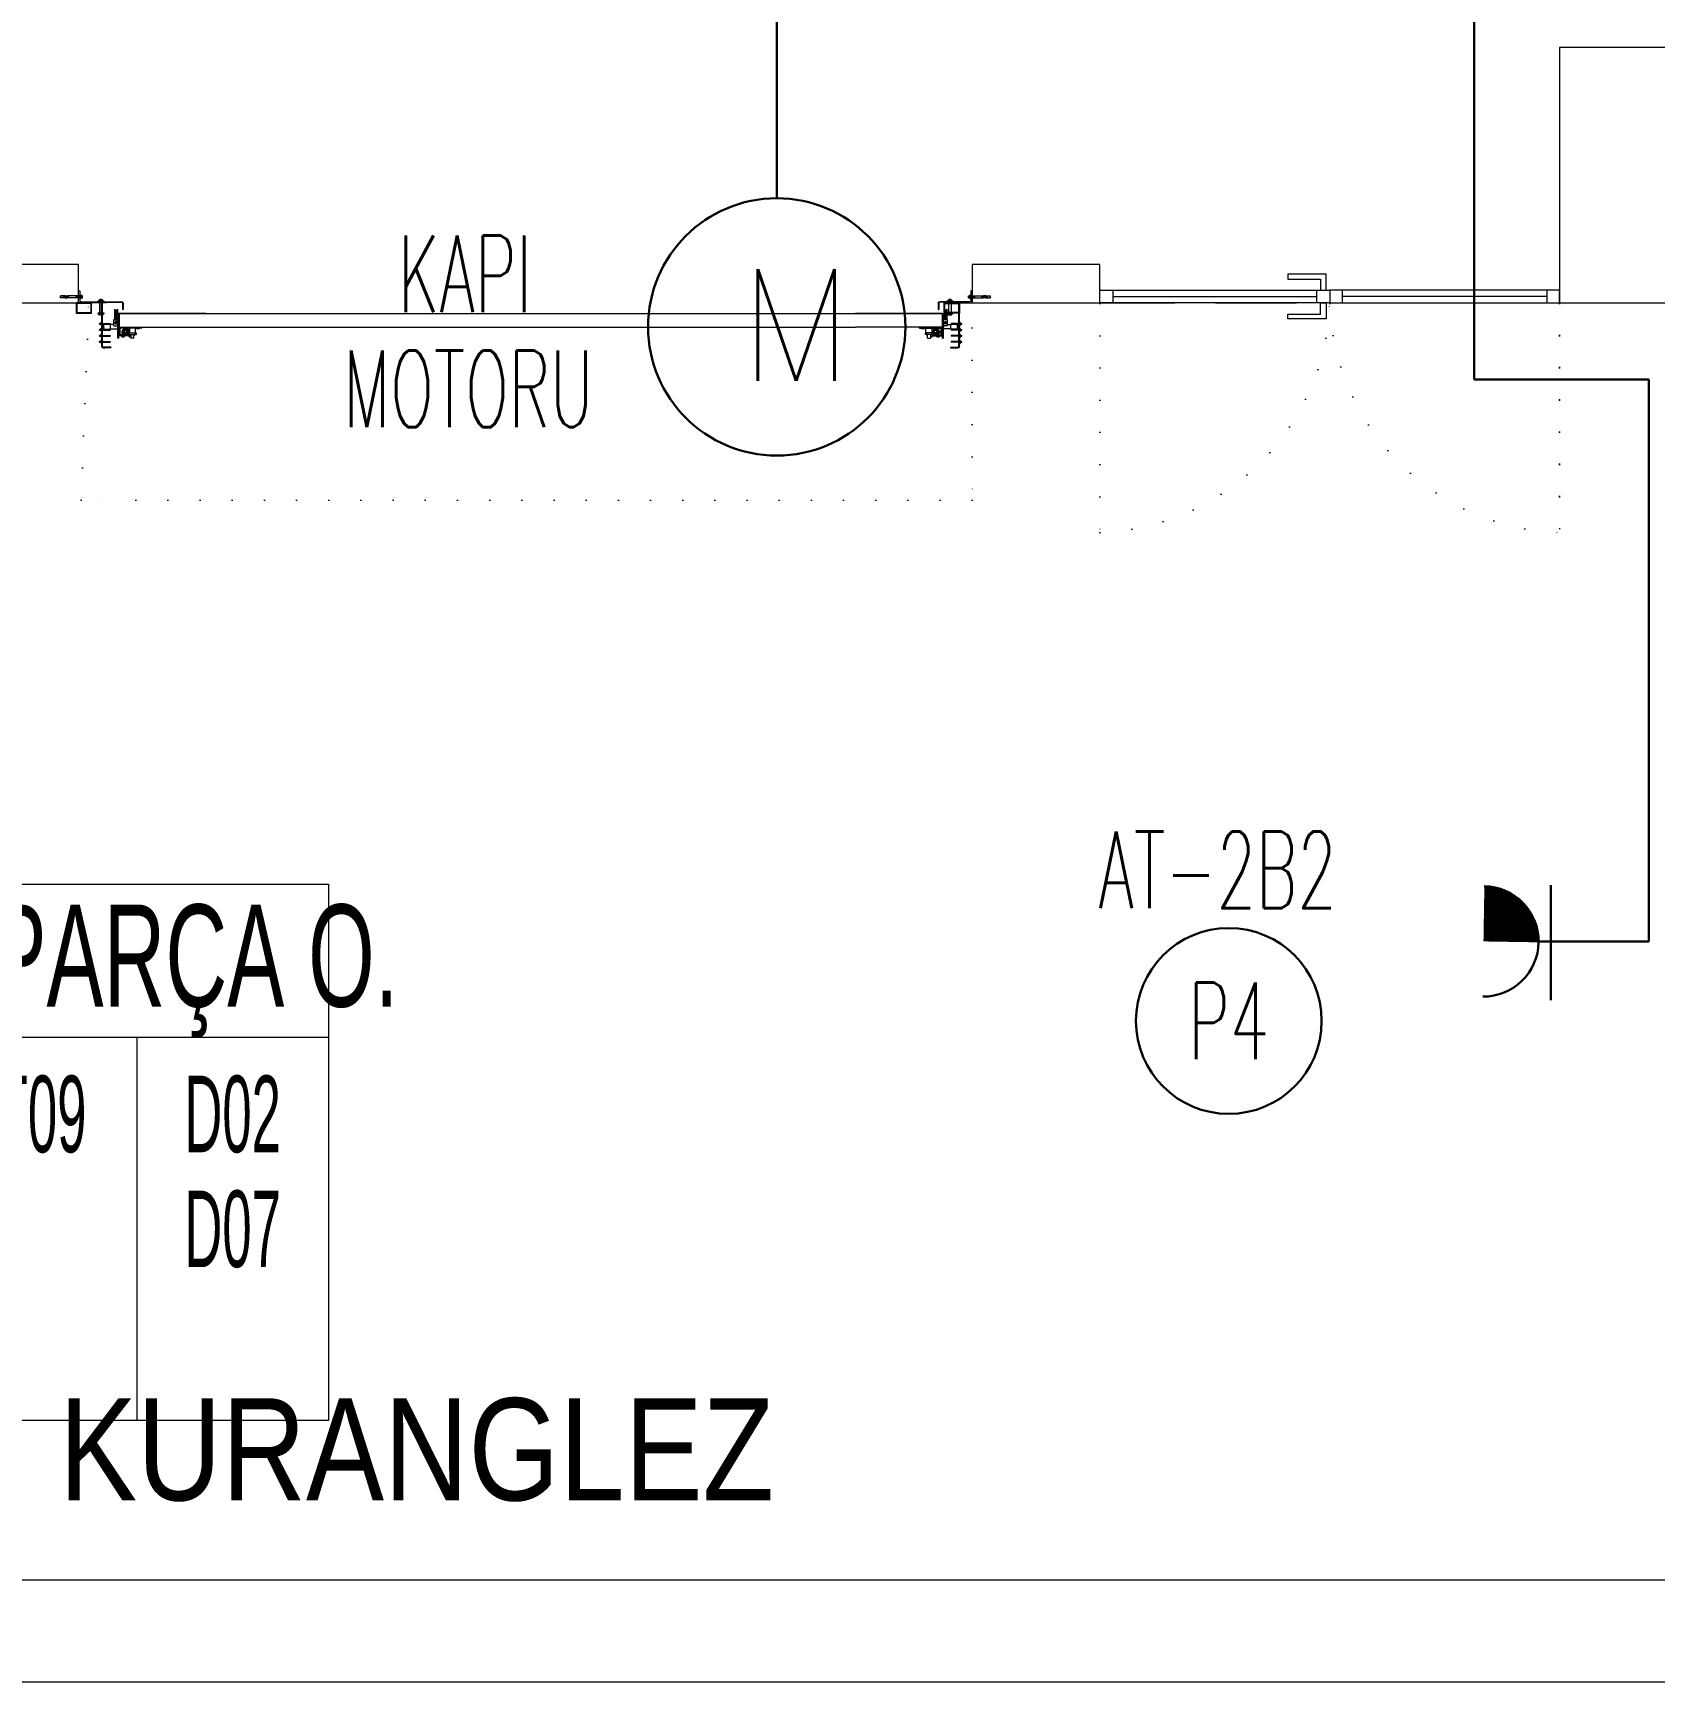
# Model space of a CAD drawing. Header units: metres. Extents: x -13194 to 152406, y -14653 to 29421.
# Drawn here: x 1662 to 2297, y -540 to 106 of the extents above; entities that cross this region are included whole.
import ezdxf
from ezdxf.enums import TextEntityAlignment as Align

# ---------------------------------------------------------------- set-up
doc = ezdxf.new("R2010")
doc.units = ezdxf.units.M
doc.header["$LTSCALE"] = 100
doc.header["$MEASUREMENT"] = 0
for name, pattern in [('DOT2', [0.125, 0, -0.125]), ('HIDDEN', [0.375, 0.25, -0.125]), ('HIDDEN2', [4.7625, 3.175, -1.5875])]:
    doc.linetypes.add(name, pattern=pattern)
doc.layers.get('0').update_dxf_attribs({"color": 9, "lineweight": 9})
for name, color, linetype, lineweight in [('00', 9, 'Continuous', 9), ('01', 9, 'Continuous', 9), ('06B', 9, 'Continuous', 9), ('06D', 9, 'Continuous', 9), ('10', 9, 'Continuous', 9), ('15', 9, 'Continuous', 9), ('20', 9, 'DOT2', 9), ('21', 9, 'Continuous', 9), ('21_mahal200', 9, 'Continuous', 9), ('E-ETANŞ PRİZ', 7, 'Continuous', 30), ('E-KABLO', 7, 'Continuous', 30), ('E-LINYE', 7, 'Continuous', 30), ('E-MOTOR', 7, 'Continuous', 30), ('E-YAZI', 7, 'Continuous', 30)]:
    doc.layers.add(name, color=color, linetype=linetype, lineweight=lineweight)
doc.styles.add('Arial', font='arial.ttf', dxfattribs={"height": 2.5})
doc.styles.add('E-YAZI', font='txttw.shx')
doc.styles.add('ILGAZ', font='txttw.shx')
doc.styles.add('MuuM_TEXT-STANDART', font='ARIALN.TTF')

# ---------------------------------------------------------------- blocks, each defined once
blk = doc.blocks.new('100_ETANŞ PRİZ')
at = {"layer": 'E-ETANŞ PRİZ', "color": 4}
for p, q in [((0, 2.4), (0, 0)), ((-1.223, 2.136), (1.279, 2.136))]:
    blk.add_line(p, q, dxfattribs=at)
at = {"layer": 'E-ETANŞ PRİZ', "color": 4, "const_width": 1.2}
blk.add_lwpolyline([(0.01, 3, -0.414214), (-0.6, 3.59)], format="xyb", dxfattribs=at)
at = {"layer": 'E-ETANŞ PRİZ', "color": 4}
blk.add_arc((0, 3.6), 1.2, 180.7551, 0.7551, dxfattribs=at)
blk = doc.blocks.new('100_MOTOR')
at = {"layer": 'E-MOTOR', "color": 4}
blk.add_circle((0, 0), 1.866, dxfattribs=at)
at = {"layer": 'E-MOTOR', "color": 3, "linetype": 'Continuous', "style": 'ILGAZ'}
blk.add_text('M', height=1.62, dxfattribs=at).set_placement((-0.552, -0.782))
blk = doc.blocks.new('2.bod.sitatik')
at = {"layer": '01'}
blk.add_lwpolyline([(2260, -8630), (2340, -8630), (2340, -8530), (2260, -8530)], close=True, dxfattribs=at)
blk = doc.blocks.new('P-KURANGLEZ')
at = {"layer": '01'}
blk.add_lwpolyline([(5355, -500), (5355, -540), (1600, -540), (1600, 0), (1640, 0), (1640, -500)], close=True, dxfattribs=at)
at = {"layer": '21', "style": 'MuuM_TEXT-STANDART'}
blk.add_text('KURANGLEZ', height=40, dxfattribs=at).set_placement((1672.39, -468.88))
blk = doc.blocks.new('p-seksiyoonel kapı profil')
for p, q in [((-6.58, 4.13), (-6.82, 4.13)), ((-6.82, -13.02), (-6.82, 4.13)), ((-6.58, -13.02), (-6.58, 4.13)), ((-6.34, 4.37), (-6.34, 4.6)), ((-6.34, 4.6), (1.04, 4.6)), ((-6.34, 4.37), (1.04, 4.37)), ((-1.83, 1.61), (-1.83, -2.44)), ((-1.44, 1.27), (-1.8, 1.62)), ((-1.8, 1.62), (-1.8, -2.44)), ((-1.44, 1.27), (-1.44, -2.44)), ((-1.24, 1.18), (-1.24, -2.44)), ((-0.68, 1.62), (-1.04, 1.26)), ((-1.04, 1.26), (-1.04, -2.44)), ((-0.68, 1.62), (-0.68, -2.44)), ((-0.65, 1.61), (-0.65, -2.44)), ((0, 0), (33.85, 0)), ((0, 0), (0, 0)), ((1.04, 4.37), (1.04, 4.6)), ((1.27, 4.13), (1.51, 4.13)), ((1.27, 4.13), (1.27, 1.59)), ((1.51, 1.59), (1.27, 1.59)), ((1.51, 4.13), (1.51, 1.59)), ((-7.76, -4.16), (-7.76, -3.9)), ((-7.53, -3.9), (-7.76, -3.9)), ((-7.53, -4.16), (-7.76, -4.16)), ((-7.76, -4.19), (-7.76, -4.16)), ((-7.76, -4.19), (-7.08, -4.19)), ((-7.76, -6.53), (-7.76, -6.26)), ((-7.53, -6.26), (-7.76, -6.26)), ((-7.53, -3.9), (-6.84, -3.9)), ((-7.53, -4.16), (-7.53, -3.9)), ((-6.82, -4.16), (-7.53, -4.16)), ((-7.53, -6.26), (-6.84, -6.26)), ((-7.53, -6.53), (-7.53, -6.26)), ((-7.08, -3.39), (-6.84, -3.39)), ((-7.08, -3.63), (-7.08, -3.39)), ((-7.08, -3.63), (-7.08, -3.9)), ((-6.84, -3.63), (-7.08, -3.63)), ((-7.08, -4.16), (-7.08, -4.7)), ((-6.84, -4.7), (-7.08, -4.7)), ((-7.08, -5.76), (-6.84, -5.76)), ((-7.08, -5.99), (-7.08, -5.76)), ((-7.08, -5.99), (-7.08, -6.26)), ((-6.84, -5.99), (-7.08, -5.99)), ((-6.84, -3.63), (-6.84, -3.39)), ((-6.84, -3.63), (-6.84, -3.9)), ((-6.84, -4.7), (-6.84, -4.19)), ((-6.84, -5.99), (-6.84, -5.76)), ((-6.84, -5.99), (-6.84, -6.26)), ((-6.58, -3.93), (-3.51, -3.93)), ((-6.58, -4.16), (-3.51, -4.16)), ((-6.58, -6.29), (-3.51, -6.29)), ((-5.99, -4.68), (-6.04, -4.73)), ((-6.04, -5.53), (-6.04, -4.73)), ((-6.04, -5.67), (-6.04, -5.53)), ((-6.04, -5.67), (-5.99, -5.72)), ((-3.39, -4.25), (-5.99, -4.25)), ((-5.99, -6.14), (-5.99, -4.25)), ((-5.99, -6.14), (-3.39, -6.14)), ((-3.51, -3.93), (-3.51, -4.16)), ((-3.51, -6.29), (-3.51, -6.53)), ((-3.39, -6.14), (-3.39, -4.25)), ((-2.07, -4.37), (-3.39, -4.37)), ((-3.39, -6.03), (-0.6, -6.03)), ((-2.07, -2.52), (-2.07, -2.44)), ((-2.07, -2.44), (-0.59, -2.44)), ((-2.07, -2.52), (-0.59, -2.52)), ((-2.07, -4.85), (-2.07, -2.52)), ((-2.07, -4.85), (-0.59, -4.85)), ((-1.7, -3.58), (-1.71, -3.72)), ((-1.71, -3.64), (-1.68, -3.77)), ((-1.71, -3.72), (-1.68, -3.85)), ((-1.65, -3.45), (-1.7, -3.58)), ((-1.68, -3.77), (-1.61, -3.89)), ((-1.68, -3.85), (-1.61, -3.97)), ((-1.56, -3.34), (-1.65, -3.45)), ((-1.65, -3.84), (-1.44, -3.63)), ((-1.61, -3.89), (-1.51, -3.98)), ((-1.61, -3.97), (-1.51, -4.07)), ((-1.45, -3.26), (-1.56, -3.34)), ((-1.51, -3.98), (-1.38, -4.04)), ((-1.51, -4.07), (-1.38, -4.13)), ((-1.31, -3.22), (-1.45, -3.26)), ((-1.44, -3.26), (-1.44, -3.63)), ((-1.38, -4.04), (-1.24, -4.07)), ((-1.38, -4.13), (-1.24, -4.15)), ((-1.17, -3.22), (-1.31, -3.22)), ((-1.24, -3.22), (-1.24, -3.55)), ((-1.24, -4.07), (-1.1, -4.04)), ((-1.24, -4.15), (-1.1, -4.13)), ((-1.04, -3.26), (-1.17, -3.22)), ((-1.1, -4.04), (-0.97, -3.98)), ((-1.1, -4.13), (-0.97, -4.07)), ((-1.04, -3.26), (-1.04, -3.63)), ((-0.92, -3.34), (-1.04, -3.26)), ((-1.04, -3.63), (-0.83, -3.83)), ((-0.97, -3.98), (-0.87, -3.89)), ((-0.97, -4.07), (-0.87, -3.97)), ((-0.83, -3.45), (-0.92, -3.34)), ((-0.87, -3.89), (-0.8, -3.77)), ((-0.87, -3.97), (-0.8, -3.85)), ((-0.78, -3.58), (-0.83, -3.45)), ((-0.8, -3.77), (-0.77, -3.64)), ((-0.8, -3.85), (-0.77, -3.72)), ((-0.77, -3.72), (-0.78, -3.58)), ((-0.59, -0.62), (-0.65, -0.68)), ((-0.65, -1.69), (-0.59, -1.74)), ((-0.6, -5.77), (-0.6, -4.85)), ((-0.6, -6.03), (-0.6, -5.77)), ((-0.6, -5.79), (-0.59, -5.79)), ((-0.12, 0), (-0.59, 0)), ((-0.59, -2.01), (-0.59, 0)), ((-0.59, -2.01), (-0.12, -2.01)), ((-0.59, -2.01), (-0.59, -2.44)), ((-0.59, -2.44), (-0.59, -2.5)), ((-0.59, -2.44), (-0.12, -2.44)), ((-0.59, -2.52), (-0.59, -2.5)), ((-0.59, -2.5), (-0.21, -2.5)), ((-0.59, -3.19), (-0.59, -2.52)), ((-0.59, -4.85), (-0.59, -3.19)), ((-0.59, -3.19), (-0.47, -3.19)), ((-0.59, -4.85), (-0.47, -4.85)), ((-0.59, -4.85), (-0.59, -5.32)), ((-0.12, -5.32), (-0.59, -5.32)), ((-0.59, -9.63), (-0.59, -5.32)), ((-0.47, -3.19), (-0.41, -3.16)), ((-0.47, -4.85), (-0.47, -3.19)), ((-0.4, -4.84), (-0.47, -4.85)), ((-0.41, -3.16), (-0.35, -3.07)), ((-0.34, -4.84), (-0.4, -4.84)), ((-0.35, -3.07), (-0.3, -2.93)), ((-0.28, -4.83), (-0.34, -4.84)), ((-0.3, -2.93), (-0.25, -2.74)), ((-0.22, -4.83), (-0.28, -4.83)), ((-0.25, -2.74), (-0.21, -2.5)), ((-0.18, -4.82), (-0.22, -4.83)), ((-0.21, -2.5), (-0.17, -2.49)), ((-0.15, -4.81), (-0.18, -4.82)), ((-0.17, -2.49), (-0.14, -2.48)), ((-0.12, -4.8), (-0.15, -4.81)), ((-0.12, -5.79), (-0.15, -5.79)), ((-0.15, -5.82), (0.36, -5.82)), ((-0.14, -2.48), (-0.12, -2.46)), ((-0.12, -0.24), (-0.12, 0)), ((-0.12, -0.24), (0, -0.24)), ((-0.12, -5.32), (-0.12, -0.24)), ((-0.12, -2.46), (-0.12, -2.45)), ((-0.12, -4.78), (-0.12, -4.8)), ((-0.12, -5.32), (0, -5.32)), ((-0.12, -5.79), (-0.12, -5.32)), ((0.13, -5.79), (-0.12, -5.79)), ((0.36, -5.85), (-0.12, -5.85)), ((-0.12, -9.63), (-0.12, -5.85)), ((33.85, 0), (0, 0)), ((0, 0), (0, -0.36)), ((0, -0.36), (0, -0.52)), ((0, -0.52), (0, -0.58)), ((0, -0.58), (0, -0.6)), ((0, -0.6), (0, -0.87)), ((0, -0.87), (0, -0.89)), ((0, -0.89), (0, -0.95)), ((0, -0.95), (0, -1.53)), ((0, -1.53), (0, -1.64)), ((0, -1.64), (0, -2.06)), ((0, -2.06), (0, -2.19)), ((0, -2.19), (0, -2.29)), ((0, -2.29), (0, -2.71)), ((0, -2.71), (0, -3.13)), ((0, -3.13), (0, -3.23)), ((0, -3.23), (0, -3.36)), ((0, -3.36), (0, -4.47)), ((0, -4.47), (0, -4.53)), ((0, -4.53), (0, -4.55)), ((0, -4.55), (0, -4.81)), ((0, -4.81), (0, -4.83)), ((0, -4.83), (0, -4.89)), ((0, -4.89), (0, -5.06)), ((0, -5.06), (0, -5.41)), ((0, -5.41), (33.85, -5.41)), ((0.07, -5.85), (0.07, -5.9)), ((0.07, -5.9), (0.36, -5.9)), ((0.36, -5.92), (0.09, -5.92)), ((0.13, -5.79), (0.13, -5.41)), ((0.29, -5.79), (0.13, -5.79)), ((0.13, -5.79), (0.16, -5.79)), ((0.31, -5.79), (0.31, -5.41)), ((0.32, -5.79), (0.36, -5.79)), ((0.36, -5.79), (0.36, -5.41)), ((0.36, -8.39), (0.36, -5.79)), ((0.36, -5.79), (0.4, -5.79)), ((0.38, -5.41), (0.38, -5.46)), ((0.38, -5.46), (0.39, -5.53)), ((0.39, -5.53), (0.39, -5.61)), ((0.39, -5.61), (0.4, -5.7)), ((0.4, -5.7), (0.4, -5.79)), ((0.4, -8.39), (0.4, -5.79)), ((3.93, -5.79), (0.4, -5.79)), ((1.44, -6.39), (1.33, -6.58)), ((1.57, -6.23), (1.44, -6.39)), ((1.52, -6.47), (1.66, -6.3)), ((1.55, -6.47), (1.69, -6.3)), ((1.9, -6.27), (1.56, -6.52)), ((1.74, -6.09), (1.57, -6.23)), ((1.63, -6.52), (1.99, -6.27)), ((1.66, -6.3), (1.83, -6.16)), ((1.69, -6.3), (1.86, -6.16)), ((1.72, -6.56), (1.8, -6.45)), ((1.92, -5.98), (1.74, -6.09)), ((1.8, -6.45), (1.89, -6.35)), ((1.83, -6.16), (2.02, -6.05)), ((1.86, -6.16), (2.05, -6.05)), ((1.89, -6.35), (1.99, -6.27)), ((2.03, -6.18), (1.9, -6.27)), ((2.12, -5.91), (1.92, -5.98)), ((1.99, -6.27), (2.11, -6.18)), ((1.99, -6.27), (2.1, -6.2)), ((2.02, -6.05), (2.23, -5.99)), ((2.38, -5.94), (2.03, -6.18)), ((2.05, -6.05), (2.26, -5.99)), ((2.1, -6.2), (2.22, -6.15)), ((2.11, -6.18), (2.45, -5.94)), ((2.33, -5.87), (2.12, -5.91)), ((2.22, -6.15), (2.34, -6.11)), ((2.23, -5.99), (2.29, -5.98)), ((2.26, -5.99), (2.29, -5.98)), ((2.44, -5.86), (2.33, -5.87)), ((2.34, -6.11), (2.47, -6.09)), ((2.45, -5.94), (2.38, -5.94)), ((2.53, -5.87), (2.44, -5.86)), ((2.45, -5.94), (2.71, -6.05)), ((2.47, -6.09), (2.6, -6.09)), ((2.74, -5.9), (2.53, -5.87)), ((2.55, -5.97), (2.7, -5.99)), ((2.6, -6.09), (2.73, -6.1)), ((2.7, -5.99), (2.91, -6.05)), ((2.71, -6.05), (2.98, -6.18)), ((2.73, -6.1), (2.86, -6.13)), ((2.95, -5.97), (2.74, -5.9)), ((2.86, -6.13), (2.98, -6.18)), ((2.91, -6.05), (3.1, -6.16)), ((3.13, -6.08), (2.95, -5.97)), ((2.98, -6.18), (3.1, -6.24)), ((2.98, -6.18), (3.02, -6.19)), ((3.02, -6.19), (3.26, -6.31)), ((3.1, -6.16), (3.27, -6.29)), ((3.1, -6.24), (3.2, -6.32)), ((3.24, -6.17), (3.13, -6.08)), ((3.2, -6.32), (3.3, -6.41)), ((3.25, -6.18), (3.41, -6.37)), ((3.26, -6.31), (3.5, -6.42)), ((3.3, -6.41), (3.38, -6.51)), ((3.5, -6.42), (3.53, -6.7)), ((3.91, -5.46), (3.91, -5.41)), ((3.92, -5.53), (3.91, -5.46)), ((3.92, -5.61), (3.92, -5.53)), ((3.93, -5.7), (3.92, -5.61)), ((3.93, -5.79), (3.93, -5.7)), ((3.93, -8.39), (3.93, -5.79)), ((3.93, -5.79), (4.01, -5.79)), ((3.97, -5.79), (3.97, -7.56)), ((4.01, -5.79), (4.01, -5.41)), ((8.86, -5.79), (4.01, -5.79)), ((6.33, -7.56), (6.33, -5.79)), ((6.58, -5.82), (8.07, -5.82)), ((8.04, -5.85), (6.61, -5.85)), ((6.81, -5.85), (6.81, -5.9)), ((6.81, -5.9), (7.84, -5.9)), ((7.82, -5.92), (6.82, -5.92)), ((7.84, -5.9), (7.84, -5.85)), ((8.86, -5.79), (8.86, -5.41)), ((-7.53, -6.53), (-7.76, -6.53)), ((-7.76, -6.56), (-7.76, -6.53)), ((-7.76, -6.56), (-7.08, -6.56)), ((-7.76, -8.89), (-7.76, -8.62)), ((-7.53, -8.62), (-7.76, -8.62)), ((-7.53, -8.89), (-7.76, -8.89)), ((-7.76, -8.92), (-7.76, -8.89)), ((-7.76, -8.92), (-7.08, -8.92)), ((-7.76, -11.25), (-7.76, -10.99)), ((-7.53, -10.99), (-7.76, -10.99)), ((-7.53, -11.25), (-7.76, -11.25)), ((-7.76, -11.28), (-7.76, -11.25)), ((-7.76, -11.28), (-7.08, -11.28)), ((-6.82, -6.53), (-7.53, -6.53)), ((-7.53, -8.62), (-6.84, -8.62)), ((-7.53, -8.89), (-7.53, -8.62)), ((-6.82, -8.89), (-7.53, -8.89)), ((-7.53, -10.99), (-6.84, -10.99)), ((-7.53, -11.25), (-7.53, -10.99)), ((-6.82, -11.25), (-7.53, -11.25)), ((-7.08, -6.53), (-7.08, -7.06)), ((-6.84, -7.06), (-7.08, -7.06)), ((-7.08, -8.12), (-6.84, -8.12)), ((-7.08, -8.35), (-7.08, -8.12)), ((-7.08, -8.35), (-7.08, -8.62)), ((-6.84, -8.35), (-7.08, -8.35)), ((-7.08, -8.89), (-7.08, -9.42)), ((-6.84, -9.42), (-7.08, -9.42)), ((-7.08, -10.48), (-6.84, -10.48)), ((-7.08, -10.71), (-7.08, -10.48)), ((-7.08, -10.71), (-7.08, -10.99)), ((-6.84, -10.71), (-7.08, -10.71)), ((-7.08, -11.25), (-7.08, -11.79)), ((-6.84, -11.79), (-7.08, -11.79)), ((-6.84, -7.06), (-6.84, -6.56)), ((-6.84, -8.35), (-6.84, -8.12)), ((-6.84, -8.35), (-6.84, -8.62)), ((-6.84, -9.42), (-6.84, -8.92)), ((-6.84, -10.71), (-6.84, -10.48)), ((-6.84, -10.71), (-6.84, -10.99)), ((-6.84, -11.79), (-6.84, -11.28)), ((-6.58, -6.53), (-3.51, -6.53)), ((-6.58, -8.65), (-3.51, -8.65)), ((-6.58, -8.89), (-3.51, -8.89)), ((-6.58, -11.01), (-3.51, -11.01)), ((-6.58, -11.25), (-3.51, -11.25)), ((-3.51, -8.65), (-3.51, -8.89)), ((-3.51, -11.01), (-3.51, -11.25)), ((-0.12, -9.63), (-0.59, -9.63)), ((0.36, -6.59), (0.1, -6.59)), ((0.1, -7.59), (0.36, -7.59)), ((0.14, -8.74), (0.14, -8.27)), ((0.36, -8.27), (0.14, -8.27)), ((2.18, -8.74), (0.14, -8.74)), ((0.36, -8.39), (0.4, -8.39)), ((3.93, -8.39), (0.4, -8.39)), ((0.96, -7.09), (0.94, -7.09)), ((0.95, -7.13), (0.95, -7.21)), ((0.95, -7.21), (0.99, -7.42)), ((0.99, -7.42), (1.06, -7.62)), ((1.06, -7.62), (1.17, -7.8)), ((1.07, -9.19), (1.07, -8.74)), ((1.07, -9.19), (1.12, -9.19)), ((1.12, -9.19), (1.11, -9.19)), ((1.11, -9.19), (1.11, -9.22)), ((1.18, -9.22), (1.11, -9.22)), ((1.18, -9.22), (1.12, -9.19)), ((1.12, -9.19), (1.16, -9.19)), ((1.16, -9.19), (1.16, -8.74)), ((1.16, -9.19), (1.42, -9.19)), ((1.17, -7.8), (1.31, -7.96)), ((1.2, -9.22), (1.18, -9.22)), ((1.41, -9.19), (1.2, -9.22)), ((1.65, -9.22), (1.2, -9.22)), ((1.26, -6.78), (1.23, -6.99)), ((1.23, -6.99), (1.23, -7.21)), ((1.23, -7.21), (1.27, -7.42)), ((1.33, -6.58), (1.26, -6.78)), ((1.27, -7.42), (1.34, -7.62)), ((1.31, -7.96), (1.47, -8.1)), ((1.33, -7.09), (1.36, -6.87)), ((1.36, -7.31), (1.33, -7.09)), ((1.34, -7.62), (1.45, -7.8)), ((1.36, -6.87), (1.42, -6.66)), ((1.42, -7.52), (1.36, -7.31)), ((1.37, -7.09), (1.39, -6.87)), ((1.39, -7.31), (1.37, -7.09)), ((1.39, -6.87), (1.43, -6.71)), ((1.45, -7.52), (1.39, -7.31)), ((1.42, -9.19), (1.41, -9.19)), ((1.42, -6.66), (1.43, -6.64)), ((1.52, -7.71), (1.42, -7.52)), ((1.42, -9.19), (1.67, -9.19)), ((1.65, -9.22), (1.42, -9.19)), ((1.56, -6.52), (1.44, -6.61)), ((1.44, -6.61), (1.46, -6.89)), ((1.51, -6.61), (1.44, -6.61)), ((1.45, -6.58), (1.52, -6.47)), ((1.53, -7.67), (1.45, -7.52)), ((1.45, -7.8), (1.59, -7.96)), ((1.46, -6.89), (1.49, -7.18)), ((1.47, -8.1), (1.66, -8.21)), ((1.49, -7.18), (1.49, -7.22)), ((1.49, -7.22), (1.52, -7.49)), ((1.5, -6.55), (1.55, -6.47)), ((1.51, -6.61), (1.63, -6.52)), ((1.54, -6.87), (1.51, -6.61)), ((1.52, -7.49), (1.55, -7.76)), ((1.54, -7.74), (1.52, -7.71)), ((1.57, -7.14), (1.54, -6.87)), ((1.62, -7.76), (1.55, -7.76)), ((1.55, -7.76), (1.8, -7.88)), ((1.57, -7.05), (1.58, -6.92)), ((1.57, -7.18), (1.57, -7.05)), ((1.57, -7.18), (1.57, -7.14)), ((1.6, -7.48), (1.57, -7.18)), ((1.59, -7.31), (1.57, -7.18)), ((1.66, -7.88), (1.57, -7.78)), ((1.58, -6.92), (1.61, -6.79)), ((1.63, -7.44), (1.59, -7.31)), ((1.59, -7.96), (1.75, -8.1)), ((1.62, -7.76), (1.6, -7.48)), ((1.61, -6.79), (1.66, -6.67)), ((1.87, -7.87), (1.62, -7.76)), ((1.68, -7.56), (1.63, -7.44)), ((1.69, -7.88), (1.63, -7.81)), ((1.68, -9.22), (1.65, -9.22)), ((1.66, -6.67), (1.72, -6.56)), ((1.83, -8.02), (1.66, -7.88)), ((1.66, -8.21), (1.86, -8.28)), ((1.67, -9.19), (1.67, -8.74)), ((1.67, -9.19), (1.88, -9.19)), ((1.75, -7.67), (1.68, -7.56)), ((1.88, -9.19), (1.68, -9.22)), ((2.05, -9.22), (1.68, -9.22)), ((1.86, -8.02), (1.69, -7.88)), ((1.83, -7.77), (1.75, -7.67)), ((1.75, -8.1), (1.94, -8.21)), ((1.8, -7.88), (2.07, -8)), ((1.93, -7.86), (1.83, -7.77)), ((2.03, -8.13), (1.83, -8.02)), ((2.06, -8.13), (1.86, -8.02)), ((1.86, -8.28), (2.07, -8.31)), ((2.11, -7.99), (1.87, -7.87)), ((2.09, -9.19), (1.88, -9.19)), ((1.88, -9.19), (1.88, -9.19)), ((2.05, -9.22), (1.88, -9.19)), ((2.03, -7.94), (1.93, -7.86)), ((1.94, -8.21), (2.14, -8.28)), ((1.98, -7.05), (2.01, -6.89)), ((1.99, -7.21), (1.98, -7.05)), ((2.04, -7.36), (1.99, -7.21)), ((2.01, -6.89), (2.08, -6.75)), ((2.07, -6.91), (2.03, -7.05)), ((2.03, -7.05), (2.05, -7.2)), ((2.15, -8), (2.03, -7.94)), ((2.24, -8.19), (2.03, -8.13)), ((2.14, -7.49), (2.04, -7.36)), ((2.05, -7.2), (2.1, -7.34)), ((2.05, -9.2), (2.06, -9.22)), ((2.06, -9.22), (2.05, -9.22)), ((2.27, -8.19), (2.06, -8.13)), ((2.14, -6.78), (2.07, -6.91)), ((2.07, -8), (2.1, -8.02)), ((2.07, -8.31), (2.16, -8.31)), ((2.08, -6.75), (2.19, -6.63)), ((2.09, -9.19), (2.09, -8.74)), ((2.1, -7.34), (2.19, -7.46)), ((2.1, -8.02), (2.35, -8.13)), ((2.15, -8), (2.11, -7.99)), ((2.25, -6.67), (2.14, -6.78)), ((2.26, -7.6), (2.14, -7.49)), ((2.14, -8.28), (2.35, -8.31)), ((2.41, -8.13), (2.15, -8)), ((2.27, -8.05), (2.15, -8)), ((2.18, -8.74), (2.18, -8.39)), ((4.56, -8.74), (2.18, -8.74)), ((2.19, -6.63), (2.33, -6.55)), ((2.19, -7.46), (2.32, -7.54)), ((2.45, -8.21), (2.24, -8.19)), ((2.39, -6.61), (2.25, -6.67)), ((2.53, -6.59), (2.26, -6.59)), ((2.26, -7.59), (2.53, -7.59)), ((2.41, -7.66), (2.26, -7.6)), ((2.4, -8.08), (2.27, -8.05)), ((2.48, -8.21), (2.27, -8.19)), ((2.32, -7.54), (2.46, -7.59)), ((2.33, -6.55), (2.48, -6.5)), ((2.35, -8.13), (2.6, -8.24)), ((2.35, -8.31), (2.56, -8.31)), ((2.53, -6.59), (2.39, -6.61)), ((2.53, -8.09), (2.4, -8.08)), ((2.57, -7.68), (2.41, -7.66)), ((2.67, -8.24), (2.41, -8.13)), ((2.45, -8.21), (2.48, -8.21)), ((2.46, -7.59), (2.61, -7.59)), ((2.48, -6.5), (2.64, -6.5)), ((2.49, -6.5), (2.54, -6.51)), ((2.53, -7.67), (2.49, -7.68)), ((2.52, -6.5), (2.61, -6.51)), ((2.52, -6.5), (2.56, -6.5)), ((2.64, -7.66), (2.52, -7.68)), ((2.6, -7.67), (2.52, -7.68)), ((2.7, -6.59), (2.53, -6.59)), ((2.68, -6.61), (2.53, -6.59)), ((2.53, -7.59), (2.7, -7.59)), ((2.68, -7.62), (2.53, -7.67)), ((2.66, -8.09), (2.53, -8.09)), ((2.54, -6.51), (2.69, -6.57)), ((2.56, -6.5), (2.72, -6.55)), ((2.56, -8.31), (2.67, -8.29)), ((2.73, -7.66), (2.57, -7.68)), ((2.75, -7.62), (2.6, -7.67)), ((2.67, -8.24), (2.6, -8.24)), ((2.61, -6.51), (2.76, -6.57)), ((2.61, -7.59), (2.75, -7.54)), ((2.64, -6.5), (2.8, -6.55)), ((2.79, -7.59), (2.64, -7.66)), ((2.79, -8.07), (2.66, -8.09)), ((2.73, -6.63), (2.67, -6.56)), ((2.67, -7.62), (2.73, -7.55)), ((2.79, -8.16), (2.67, -8.24)), ((2.82, -6.67), (2.68, -6.61)), ((2.82, -7.52), (2.68, -7.62)), ((2.69, -6.57), (2.82, -6.66)), ((2.72, -8.28), (2.71, -8.28)), ((2.72, -6.55), (2.85, -6.63)), ((2.92, -8.22), (2.72, -8.28)), ((2.87, -7.59), (2.73, -7.66)), ((2.75, -7.54), (2.87, -7.46)), ((2.88, -7.52), (2.75, -7.62)), ((2.76, -6.57), (2.89, -6.66)), ((2.8, -6.66), (2.76, -6.61)), ((2.76, -7.57), (2.79, -7.53)), ((2.91, -8.13), (2.77, -8.17)), ((2.91, -7.49), (2.79, -7.59)), ((2.79, -7.53), (2.8, -7.52)), ((3.15, -7.91), (2.79, -8.16)), ((2.91, -8.03), (2.79, -8.07)), ((2.8, -6.55), (2.94, -6.63)), ((2.82, -6.66), (2.89, -6.73)), ((2.92, -6.78), (2.82, -6.67)), ((2.89, -7.45), (2.82, -7.52)), ((2.85, -6.63), (2.96, -6.75)), ((2.87, -7.46), (2.97, -7.34)), ((3, -7.49), (2.87, -7.59)), ((2.98, -7.4), (2.88, -7.52)), ((2.89, -6.66), (2.99, -6.79)), ((3.01, -7.36), (2.91, -7.49)), ((3.03, -7.98), (2.91, -8.03)), ((3.11, -8.02), (2.91, -8.13)), ((3, -6.91), (2.92, -6.78)), ((3.26, -8), (2.92, -8.22)), ((2.94, -6.63), (3.05, -6.75)), ((2.96, -6.75), (3.04, -6.89)), ((2.97, -7.34), (3.02, -7.2)), ((3.05, -7.25), (2.98, -7.4)), ((2.99, -6.79), (3.05, -6.93)), ((3.03, -7.05), (3, -6.91)), ((3.09, -7.36), (3, -7.49)), ((3.06, -7.21), (3.01, -7.36)), ((3.02, -7.2), (3.03, -7.05)), ((3.15, -7.91), (3.03, -7.98)), ((3.04, -6.89), (3.07, -7.05)), ((3.05, -6.75), (3.12, -6.89)), ((3.05, -6.93), (3.07, -7.09)), ((3.07, -7.09), (3.05, -7.25)), ((3.07, -7.05), (3.06, -7.21)), ((3.14, -7.21), (3.09, -7.36)), ((3.27, -7.88), (3.11, -8.02)), ((3.12, -6.89), (3.15, -7.05)), ((3.15, -7.05), (3.14, -7.21)), ((3.27, -7.82), (3.15, -7.91)), ((3.25, -7.83), (3.15, -7.91)), ((3.34, -7.73), (3.25, -7.83)), ((3.51, -7.68), (3.26, -8)), ((3.61, -7.57), (3.27, -7.82)), ((3.38, -7.77), (3.27, -7.88)), ((3.41, -7.62), (3.34, -7.73)), ((3.38, -6.51), (3.45, -6.62)), ((3.48, -7.51), (3.41, -7.62)), ((3.45, -6.62), (3.5, -6.74)), ((3.52, -7.38), (3.48, -7.51)), ((3.5, -6.74), (3.54, -6.87)), ((3.51, -6.51), (3.64, -6.88)), ((3.53, -7.63), (3.51, -7.68)), ((3.55, -7.26), (3.52, -7.38)), ((3.53, -6.7), (3.56, -7)), ((3.54, -6.72), (3.58, -6.87)), ((3.54, -6.87), (3.56, -7)), ((3.57, -7.13), (3.55, -7.26)), ((3.56, -7), (3.57, -7.13)), ((3.56, -7), (3.57, -7.04)), ((3.57, -7.04), (3.59, -7.3)), ((3.58, -6.87), (3.6, -7.09)), ((3.6, -7.09), (3.59, -7.24)), ((3.59, -7.3), (3.61, -7.57)), ((3.65, -7.29), (3.6, -7.43)), ((3.64, -6.88), (3.65, -7.29)), ((3.9, -9.19), (3.9, -8.74)), ((3.9, -9.19), (4, -9.19)), ((3.93, -7.56), (6.14, -7.56)), ((3.93, -8.27), (6.14, -8.27)), ((4, -9.19), (3.94, -9.22)), ((4.12, -9.22), (3.94, -9.22)), ((4.12, -9.22), (4, -9.19)), ((4, -9.19), (4.1, -9.19)), ((4, -9.19), (4, -9.19)), ((4.1, -9.19), (4.1, -8.74)), ((4.1, -9.19), (4.37, -9.19)), ((4.14, -9.22), (4.12, -9.22)), ((4.37, -9.19), (4.14, -9.22)), ((4.56, -9.22), (4.14, -9.22)), ((4.37, -9.19), (4.56, -9.19)), ((4.37, -9.19), (4.37, -9.19)), ((4.56, -9.21), (4.37, -9.19)), ((4.56, -8.27), (4.56, -9.69)), ((5.74, -9.69), (4.56, -9.69)), ((5.74, -9.69), (5.74, -8.27)), ((5.88, -8.74), (5.74, -8.74)), ((5.88, -8.74), (5.88, -8.27)), ((6.14, -7.56), (6.14, -8.27)), ((6.14, -7.56), (6.63, -7.56)), ((6.14, -8.27), (6.63, -8.27)), ((6.63, -7.56), (6.63, -8.27)), ((-6.58, -13.02), (-6.82, -13.02)), ((-6.82, -13.02), (-6.82, -13.03)), ((-6.34, -13.26), (-6.34, -13.5)), ((-3.27, -13.26), (-6.34, -13.26)), ((-3.27, -13.5), (-6.34, -13.5)), ((-6.34, -13.5), (-5.67, -13.5)), ((-6.34, -13.5), (-6.34, -13.5)), ((-5.67, -13.5), (-5.49, -13.5)), ((-5.67, -13.5), (-5.67, -13.5)), ((-5.49, -13.5), (-5.49, -13.5)), ((-3.27, -13.26), (-3.27, -13.5))]:
    blk.add_line(p, q)
for centre, radius, start, end in [((-6.34, 4.13), 0.473, 90, 180), ((-6.34, 4.13), 0.236, 90, 180), ((-1.24, 1.47), 0.295, 225, 269.1856), ((-1.24, 1.47), 0.295, 270.37106, 314.37643), ((1.04, 4.13), 0.473, 0, 90), ((1.04, 4.13), 0.236, 0, 90), ((-6.81, -3.9), 0.0295, 180, 258.46304), ((-6.81, -4.19), 0.0295, 101.53696, 180), ((-6.81, -6.26), 0.0295, 180, 258.46304), ((-1.24, -3.84), 0.295, 90.8144, 135), ((-1.24, -3.84), 0.295, 45.62357, 89.62894), ((-0.12, -5.32), 0.472, 180, 270), ((-0.12, -5.82), 0.0295, 180, 270), ((0.09, -5.9), 0.0177, 180, 270), ((6.61, -5.82), 0.0295, 180, 270), ((6.82, -5.9), 0.0177, 180, 270), ((7.82, -5.9), 0.0177, 270, 0), ((8.04, -5.82), 0.0295, 270, 0), ((-6.81, -6.56), 0.0295, 101.53696, 180), ((-6.81, -8.62), 0.0295, 180, 258.46304), ((-6.81, -8.92), 0.0295, 101.53696, 180), ((-6.81, -10.99), 0.0295, 180, 258.46304), ((-6.81, -11.28), 0.0295, 101.53696, 180), ((0.1, -7.09), 0.502, 90, 116.35109), ((0.1, -7.09), 0.502, 243.64891, 270), ((-6.34, -13.02), 0.473, 180, 270), ((-6.34, -13.03), 0.473, 180, 270), ((-6.34, -13.02), 0.236, 180, 270)]:
    blk.add_arc(centre, radius, start, end)
blk = doc.blocks.new('çelik dübel')
at = {"layer": '10', "linetype": 'HIDDEN', "ltscale": 7}
for p, q in [((-87.2, -2), (-85, 2)), ((-85, -6), (-85, 2)), ((-68, 2), (-85, 2)), ((-75, -6), (-75, 2)), ((-70, -6), (-70, 2)), ((-68, 3), (-58, 2)), ((-68, -7), (-68, 3)), ((-58, -6), (-58, 2)), ((-8.5, 2), (-58, 2)), ((-53, 1.5), (-58, 1.5)), ((-53, -6), (-53, 2)), ((-25, -6), (-25, 2)), ((-25, -6), (-23.9, 2)), ((-23, -6), (-21.9, 2)), ((-21, -6), (-19.9, 2)), ((-19, -6), (-17.9, 2)), ((-17, -6), (-15.9, 2)), ((-85, -6), (-87.2, -2)), ((-68, -6), (-85, -6)), ((-68, -7), (-58, -6)), ((-53, -5.5), (-58, -5.5)), ((-8.5, -6), (-58, -6))]:
    blk.add_line(p, q, dxfattribs=at)
at = {"layer": '10', "linetype": 'Continuous'}
for p, q in [((-15, -6), (-13.9, 2)), ((-13, -6), (-11.9, 2)), ((-11, -6), (-10, 1.1)), ((-10, -9), (-10, 5)), ((-9, 5), (-10, 5)), ((-9, -9), (-9, 5)), ((-8.5, 2), (-8.5, 3)), ((-8.5, -4), (-8.5, 0)), ((-5, 4), (-7.5, 4)), ((-5, 1), (-7.5, 1)), ((-4, 2), (-4, 3)), ((-1, 2), (-4, 2)), ((-4, -4), (-4, 0)), ((-3, -6), (-1.9, 2)), ((-1, -6), (0, 1.1)), ((0, -5), (0, 1)), ((-9, -9), (-10, -9)), ((-8.5, -6), (-8.5, -7)), ((-5, -5), (-7.5, -5)), ((-5, -8), (-7.5, -8)), ((-4, -6), (-4, -7)), ((-1, -6), (-4, -6))]:
    blk.add_line(p, q, dxfattribs=at)
at = {"layer": '10', "color": 4}
for p, q in [((-10, 3), (-10, 5)), ((-10, -7), (-10, -9.1))]:
    blk.add_line(p, q, dxfattribs=at)
at = {"layer": '10', "linetype": 'HIDDEN'}
for points in [[(-68, 0.6), (-67.4, 0.4), (-67, 0.1), (-66.6, -0.3), (-66.2, -0.8), (-65.9, -1.3), (-65.7, -1.9), (-65.4, -2.3), (-65.2, -2.8), (-65, -3.1), (-64.8, -3.3), (-64.6, -3.5), (-64.4, -3.6), (-64.2, -3.5), (-63.9, -3.5), (-63.7, -3.3), (-63.5, -3.1), (-63.2, -2.9), (-62.9, -2.6), (-62.7, -2.3), (-62.4, -2), (-62.1, -1.7), (-61.9, -1.4), (-61.6, -1.1), (-61.4, -0.9), (-61.2, -0.7), (-61, -0.6), (-60.8, -0.5), (-60.6, -0.5), (-60.4, -0.5), (-60.3, -0.7), (-60.1, -0.9), (-59.9, -1.1), (-59.8, -1.5), (-59.6, -1.9), (-59.4, -2.3), (-59.2, -2.7), (-58.9, -3), (-58.7, -3.3), (-58.4, -3.5), (-58, -3.5)], [(-68, -0.5), (-68, -0.5), (-67.9, -0.5), (-67.9, -0.5), (-67.8, -0.5), (-67.8, -0.6), (-67.7, -0.6), (-67.7, -0.6), (-67.6, -0.7), (-67.6, -0.7), (-67.6, -0.8), (-67.5, -0.8), (-67.5, -0.8), (-67.5, -0.9), (-67.4, -0.9), (-67.4, -0.9), (-67.3, -1), (-67.3, -1), (-67.3, -1.1), (-67.2, -1.1), (-67.2, -1.2), (-67.2, -1.2), (-67.1, -1.3), (-67.1, -1.3), (-67.1, -1.4), (-67, -1.4), (-67, -1.5), (-67, -1.5), (-66.9, -1.6), (-66.9, -1.6), (-66.9, -1.7), (-66.9, -1.7), (-66.8, -1.8), (-66.8, -1.9), (-66.8, -1.9), (-66.7, -2), (-66.7, -2), (-66.7, -2.1), (-66.6, -2.2), (-66.6, -2.2), (-66.6, -2.3), (-66.6, -2.3), (-66.5, -2.4), (-66.5, -2.5), (-66.5, -2.5), (-66.4, -2.6), (-66.4, -2.7), (-66.4, -2.7), (-66.3, -2.8), (-66.3, -2.8), (-66.3, -2.9), (-66.3, -3), (-66.2, -3), (-66.2, -3.1), (-66.2, -3.1), (-66.1, -3.2), (-66.1, -3.2), (-66.1, -3.3), (-66, -3.4), (-66, -3.4), (-66, -3.5), (-65.9, -3.5), (-65.9, -3.6), (-65.9, -3.6), (-65.8, -3.7), (-65.8, -3.7), (-65.7, -3.8), (-65.7, -3.8), (-65.7, -3.9), (-65.6, -3.9), (-65.6, -4), (-65.5, -4), (-65.5, -4.1), (-65.4, -4.1), (-65.4, -4.1), (-65.3, -4.2), (-65.3, -4.2), (-65.2, -4.3), (-65.2, -4.3), (-65.1, -4.3), (-65, -4.4), (-65, -4.4), (-64.9, -4.4), (-64.9, -4.4), (-64.8, -4.5), (-64.7, -4.5), (-64.7, -4.5), (-64.6, -4.5), (-64.5, -4.5), (-64.5, -4.5), (-64.4, -4.5), (-64.3, -4.5), (-64.3, -4.5), (-64.2, -4.5), (-64.1, -4.5), (-64.1, -4.5), (-64, -4.5), (-64, -4.5), (-63.9, -4.5), (-63.8, -4.5), (-63.8, -4.5), (-63.7, -4.4), (-63.7, -4.4), (-63.6, -4.4), (-63.6, -4.4), (-63.5, -4.4), (-63.4, -4.3), (-63.4, -4.3), (-63.3, -4.3), (-63.3, -4.3), (-63.3, -4.2), (-63.2, -4.2), (-63.2, -4.2), (-63.1, -4.1), (-63.1, -4.1), (-63, -4.1), (-63, -4), (-62.9, -4), (-62.9, -4), (-62.9, -3.9), (-62.8, -3.9), (-62.8, -3.9), (-62.7, -3.8), (-62.7, -3.8), (-62.7, -3.8), (-62.6, -3.7), (-62.6, -3.7), (-62.5, -3.6), (-62.5, -3.6), (-62.5, -3.6), (-62.4, -3.5), (-62.4, -3.5), (-62.4, -3.5), (-62.3, -3.4), (-62.3, -3.4), (-62.2, -3.3), (-62.2, -3.3), (-62.2, -3.3), (-62.1, -3.2), (-62.1, -3.2), (-62.1, -3.1), (-62, -3.1), (-62, -3.1), (-62, -3), (-61.9, -3), (-61.9, -2.9), (-61.9, -2.9), (-61.8, -2.9), (-61.8, -2.8), (-61.7, -2.8), (-61.7, -2.7), (-61.7, -2.7), (-61.6, -2.6), (-61.6, -2.6), (-61.6, -2.6), (-61.5, -2.5), (-61.5, -2.5), (-61.5, -2.5), (-61.4, -2.4), (-61.4, -2.4), (-61.4, -2.3), (-61.3, -2.3), (-61.3, -2.3), (-61.3, -2.2), (-61.3, -2.2), (-61.2, -2.2), (-61.2, -2.1), (-61.2, -2.1), (-61.1, -2), (-61.1, -2), (-61.1, -2), (-61, -1.9), (-61, -1.9), (-61, -1.9), (-61, -1.9), (-60.9, -1.8), (-60.9, -1.8), (-60.9, -1.8), (-60.9, -1.8), (-60.9, -1.8), (-60.9, -1.7), (-60.8, -1.7), (-60.8, -1.7), (-60.8, -1.7), (-60.8, -1.7), (-60.8, -1.7), (-60.8, -1.8), (-60.7, -1.8), (-60.7, -1.8), (-60.7, -1.8), (-60.7, -1.9), (-60.7, -1.9), (-60.7, -1.9), (-60.6, -2), (-60.6, -2), (-60.6, -2.1), (-60.6, -2.1), (-60.6, -2.1), (-60.5, -2.2), (-60.5, -2.2), (-60.5, -2.3), (-60.5, -2.3), (-60.4, -2.4), (-60.4, -2.5), (-60.4, -2.5), (-60.4, -2.6), (-60.3, -2.6), (-60.3, -2.7), (-60.3, -2.7), (-60.3, -2.8), (-60.2, -2.8), (-60.2, -2.9), (-60.2, -3), (-60.1, -3), (-60.1, -3.1), (-60.1, -3.1), (-60, -3.2), (-60, -3.2), (-59.9, -3.3), (-59.9, -3.4), (-59.9, -3.4), (-59.8, -3.5), (-59.8, -3.5), (-59.7, -3.6), (-59.7, -3.6), (-59.6, -3.7), (-59.6, -3.8), (-59.5, -3.8), (-59.5, -3.9), (-59.4, -3.9), (-59.3, -4), (-59.3, -4), (-59.2, -4.1), (-59.1, -4.2), (-59, -4.2), (-58.9, -4.3), (-58.8, -4.3), (-58.6, -4.4), (-58.4, -4.4), (-58.2, -4.5), (-58, -4.5)]]:
    blk.add_lwpolyline(points, dxfattribs=at)
at = {"layer": '10', "linetype": 'Continuous'}
for centre, start, end in [((-7.5, 3), 90, 180), ((-7.5, 2), 180, 270), ((-7.5, 0), 90, 180), ((-5, 3), 0, 90), ((-5, 2), 270, 0), ((-5, 0), 0, 90), ((-1, 1), 0, 90), ((-7.5, -4), 180, 270), ((-7.5, -6), 90, 180), ((-7.5, -7), 180, 270), ((-5, -4), 270, 0), ((-5, -6), 0, 90), ((-5, -7), 270, 0), ((-1, -5), 270, 0)]:
    blk.add_arc(centre, 1, start, end, dxfattribs=at)
blk = doc.blocks.new('dsa')
at = {"layer": '10'}
for p, q in [((61905.82, 2715.49, 0), (61905.82, 2715.18, 0)), ((61905.82, 2715.18, 0), (61907.58, 2715.18, 0)), ((61907.36, 2715.58, 0), (61906.04, 2715.58, 0)), ((61906.2, 2715.76, 0), (61907.19, 2715.82, 0)), ((61906.2, 2715.76, 0), (61906.22, 2715.77, 0)), ((61906.22, 2715.74, 0), (61906.2, 2715.76, 0)), ((61906.2, 2715.64, 0), (61907.19, 2715.7, 0)), ((61906.2, 2715.64, 0), (61906.22, 2715.66, 0)), ((61906.22, 2715.63, 0), (61906.2, 2715.64, 0)), ((61906.2, 2715.18, 0), (61907.2, 2715.18, 0)), ((61906.2, 2715.14, 0), (61906.2, 2715.18, 0)), ((61906.2, 2714.97, 0), (61906.2, 2710.47, 0)), ((61906.22, 2715.82, 0), (61906.28, 2715.86, 0)), ((61906.22, 2715.77, 0), (61906.22, 2715.82, 0)), ((61906.22, 2715.66, 0), (61906.22, 2715.74, 0)), ((61906.22, 2715.58, 0), (61906.22, 2715.63, 0)), ((61906.26, 2715.49, 0), (61906.26, 2715.18, 0)), ((61906.67, 2715.86, 0), (61906.28, 2715.86, 0)), ((61906.67, 2715.86, 0), (61907.11, 2715.86, 0)), ((61907.19, 2715.82, 0), (61907.11, 2715.86, 0)), ((61907.14, 2715.5, 0), (61907.14, 2715.18, 0)), ((61907.14, 2715.5, 0), (61907.14, 2715.49, 0)), ((61907.16, 2715.18, 0), (61907.16, 2715.14, 0)), ((61907.16, 2710.47, 0), (61907.16, 2714.97, 0)), ((61907.17, 2715.83, 0), (61907.19, 2715.82, 0)), ((61907.19, 2715.82, 0), (61907.17, 2715.8, 0)), ((61907.19, 2715.81, 0), (61907.17, 2715.8, 0)), ((61907.17, 2715.8, 0), (61907.17, 2715.71, 0)), ((61907.17, 2715.71, 0), (61907.19, 2715.7, 0)), ((61907.19, 2715.7, 0), (61907.17, 2715.68, 0)), ((61907.17, 2715.68, 0), (61907.17, 2715.6, 0)), ((61907.17, 2715.6, 0), (61907.19, 2715.58, 0)), ((61907.2, 2715.18, 0), (61907.2, 2715.14, 0)), ((61907.2, 2710.47, 0), (61907.2, 2714.97, 0)), ((61907.58, 2715.18, 0), (61907.58, 2715.49, 0)), ((61905.82, 2710.26, 0), (61907.58, 2710.26, 0)), ((61905.82, 2709.95, 0), (61905.82, 2710.26, 0)), ((61907.36, 2709.86, 0), (61906.05, 2709.86, 0)), ((61906.2, 2710.3, 0), (61906.2, 2710.26, 0)), ((61906.2, 2710.26, 0), (61907.2, 2710.26, 0)), ((61906.26, 2709.95, 0), (61906.26, 2710.26, 0)), ((61907.14, 2709.94, 0), (61907.14, 2710.26, 0)), ((61907.14, 2709.94, 0), (61907.14, 2709.95, 0)), ((61907.16, 2710.26, 0), (61907.16, 2710.3, 0)), ((61907.2, 2710.26, 0), (61907.2, 2710.3, 0)), ((61907.58, 2710.26, 0), (61907.58, 2709.95, 0))]:
    blk.add_line(p, q, dxfattribs=at)
at = {"layer": '10', "lineweight": 9}
for p, q in [((61906.52, 2715.56, 0), (61906.52, 2715.59, 0)), ((61906.52, 2715.58, 0), (61906.52, 2715.58, 0))]:
    blk.add_line(p, q, dxfattribs=at)
at = {"layer": '10', "elevation": 0}
blk.add_lwpolyline([(61897.96, 2714.47), (61897.96, 2719.18), (61898.46, 2719.18), (61898.46, 2715.37, 0.414214), (61898.86, 2714.97), (61908.96, 2714.97), (61908.96, 2714.47), (61897.96, 2714.47)], format="xyb", dxfattribs=at)
for points in [[(61907.92, 2714.97), (61905.52, 2714.97), (61905.52, 2715.14), (61907.92, 2715.14)], [(61907.92, 2710.47), (61905.52, 2710.47), (61905.52, 2710.3), (61907.92, 2710.3)]]:
    blk.add_lwpolyline(points, close=True, dxfattribs=at)
for points in [[(61906.24, 2715.14), (61906.24, 2715.18)], [(61906.24, 2714.97), (61906.24, 2710.47)], [(61906.24, 2710.3), (61906.24, 2710.26)]]:
    blk.add_lwpolyline(points, dxfattribs=at)
at = {"layer": '10'}
for centre, radius, start, end in [((61906.04, 2715.27, 0), 0.315, 45.8497, 134.1503), ((61906.7, 2714.47, 0), 1.12, 66.87008, 113.12992), ((61906.7, 2714.47, 0), 1.12, 66.87008, 113.12992), ((61907.36, 2715.27, 0), 0.313, 45.44896, 134.55104), ((61906.04, 2710.18, 0), 0.315, 225.8497, 314.1503), ((61906.7, 2710.98, 0), 1.12, 246.87008, 293.12992), ((61906.7, 2710.98, 0), 1.12, 246.87008, 293.12992), ((61907.36, 2710.18, 0), 0.313, 225.44896, 314.55104)]:
    blk.add_arc(centre, radius, start, end, dxfattribs=at)
at = {"color": 7, "extrusion": (0, 0, -1), "xscale": -0.1000000000058208, "yscale": 0.1000000000058208, "zscale": -0.1000000000058208}
blk.add_blockref('çelik dübel', (-61899.46, 2717.07, 0), dxfattribs=at)
blk = doc.blocks.new('p-al-01_a')
at = {"layer": '06B'}
for points in [[(-5, -88.62), (-11.25, -88.62), (-11.25, -73.62), (-9.38, -73.62), (-9.38, -86.38), (-9.38, -86.38), (-5, -86.38), (-5, -88.62)], [(0, -88.62), (6.25, -88.62), (6.25, -73.62), (4.38, -73.62), (4.38, -86.38), (4.38, -86.38), (0, -86.38), (0, -88.62)]]:
    blk.add_lwpolyline(points, dxfattribs=at)
at = {"layer": '06D'}
for p, q in [((-5, -86.87), (-5, -5)), ((0, -5), (0, -86.87)), ((-5, -93.13), (-5, -175)), ((0, -175), (0, -93.13))]:
    blk.add_line(p, q, dxfattribs=at)
at = {"layer": '10'}
for points in [[(-5, 0), (0, 0), (0, -5), (-5, -5)], [(-5, -85), (0, -85), (0, -90), (-5, -90)], [(-5, -95), (0, -95), (0, -90), (-5, -90)], [(-5, -180), (0, -180), (0, -175), (-5, -175)]]:
    blk.add_lwpolyline(points, close=True, dxfattribs=at)
at = {"layer": '15'}
for points in [[(-2.5, -5), (-2.5, -85)], [(-2.5, -175), (-2.5, -95)]]:
    blk.add_lwpolyline(points, dxfattribs=at)
at = {"layer": '20'}
for points in [[(-5.25, 0), (-94.89, 0)], [(-5.25, -180), (-94.89, -180)], [(-5, -180), (-94.89, -180)]]:
    blk.add_lwpolyline(points, dxfattribs=at)
for centre, start, end in [((-1.49, 3.38), 182.07453, 267.69369), ((-1.49, -183.38), 92.30631, 177.92547)]:
    blk.add_arc(centre, 93.46, start, end, dxfattribs=at)
blk = doc.blocks.new('0_roomno2')
blk.add_lwpolyline([(19.375, -10.5), (0, -10.5), (0, 0), (19.375, 0)], close=True)
for points in [[(0, -3), (19.375, -3)], [(8.125, -3), (8.125, -10.5)], [(11.875, -3), (11.875, -10.5)], [(15.625, -3), (15.625, -10.5)], [(0, -6.75), (8.125, -6.75)]]:
    blk.add_lwpolyline(points)
at = {"style": 'MuuM_TEXT-STANDART', "width": 0.6}
blk.add_text('H:', height=1.5, dxfattribs=at).set_placement((0.35, -8.608), align=Align.MIDDLE_LEFT)
at = {"style": 'Arial'}
blk.add_attdef('ODANO', (0, 1.17), '', height=2, dxfattribs=at)
blk.add_attdef('MEKANADI', text='', height=2, dxfattribs=at).set_placement((0.35, -3), align=Align.BOTTOM_LEFT)
at = {"style": 'MuuM_TEXT-STANDART', "width": 0.6}
for tag, p in [('YER01', (10, -4.5)), ('TAVAN01', (13.75, -4.5)), ('DUVAR01', (17.5, -4.5)), ('YER02', (10, -6.75)), ('TAVAN02', (13.75, -6.75)), ('DUVAR02', (17.5, -6.75)), ('YER03', (10, -9)), ('TAVAN03', (13.75, -9)), ('DUVAR03', (17.5, -9))]:
    blk.add_attdef(tag, text='', height=1.5, dxfattribs=at).set_placement(p, align=Align.MIDDLE_CENTER)
for tag, p in [('M2', (0.35, -4.875)), ('TEMIZTAVANYUKSEKLIGI', (1.8, -8.608))]:
    blk.add_attdef(tag, text='', height=1.5, dxfattribs=at).set_placement(p, align=Align.MIDDLE_LEFT)
blk = doc.blocks.new('2.bod.Mimari')
at = {"layer": '00'}
blk.add_lwpolyline([(1680, -8615), (1640, -8615), (1640, -8630), (1680, -8630), (1680, -8615)], dxfattribs=at)
blk.add_lwpolyline([(2030, -8630), (2080, -8630), (2080, -8615), (2030, -8615)], close=True, dxfattribs=at)
at = {"layer": '10'}
for points in [[(1679.11, -8630), (1679.11, -8634), (1685.11, -8634), (1685.11, -8630)], [(1679.31, -8630.2), (1679.31, -8633.8), (1684.91, -8633.8), (1684.91, -8630.2)], [(2025, -8630), (2025, -8634), (2019, -8634), (2019, -8630)], [(2024.8, -8630.2), (2024.8, -8633.8), (2019.2, -8633.8), (2019.2, -8630.2)]]:
    blk.add_lwpolyline(points, close=True, dxfattribs=at)
at = {"layer": '10', "elevation": 0}
for points in [[(1679.11, -8630), (1679.11, -8634), (1685.11, -8634), (1685.11, -8630)], [(1679.31, -8630.2), (1679.31, -8633.8), (1684.91, -8633.8), (1684.91, -8630.2)], [(2025, -8630), (2025, -8634), (2019, -8634), (2019, -8630)], [(2024.8, -8630.2), (2024.8, -8633.8), (2019.2, -8633.8), (2019.2, -8630.2)]]:
    blk.add_lwpolyline(points, close=True, dxfattribs=at)
at = {"layer": '10'}
for points in [[(1710.13, -8634.1), (1984.33, -8634.1)], [(1710.13, -8639.51), (1984.33, -8639.51)]]:
    blk.add_lwpolyline(points, dxfattribs=at)
at = {"layer": '20'}
blk.add_lwpolyline([(2030, -8627.19), (2030, -8707.19), (1681, -8707.19), (1684.11, -8627.19)], dxfattribs=at)
at = {"layer": '20', "linetype": 'HIDDEN2', "ltscale": 0.1}
blk.add_lwpolyline([(2030, -8630), (8440, -8630)], dxfattribs=at)
at = {"rotation": 90}
blk.add_blockref('p-al-01_a', (2080, -8625), dxfattribs=at)
at = {"layer": '01'}
blk.add_blockref('P-KURANGLEZ', (0, -8630), dxfattribs=at)
at = {"layer": '10'}
for name, p in [('dsa', (-60217.96, -11344.47, 0)), ('p-seksiyoonel kapı profil', (1695.93, -8634.1))]:
    blk.add_blockref(name, p, dxfattribs=at)
at = {"layer": '10', "extrusion": (0, 0, -1), "zscale": -1}
for name, p in [('dsa', (-63927.96, -11344.47, 0)), ('p-seksiyoonel kapı profil', (-2018.18, -8634.1))]:
    blk.add_blockref(name, p, dxfattribs=at)
at = {"layer": '21_mahal200'}
ref = blk.add_blockref('0_roomno2', (1390.33, -8857.55), dxfattribs=dict(at, xscale=20, yscale=20, zscale=20))
ref.add_attrib('ODANO', 'B2-62', (1390.33, -8834.15), dxfattribs={"layer": '0', "height": 40, "style": 'Arial'})
ref.add_attrib('MEKANADI', 'SİGORTA İADE PARÇA O.', dxfattribs={"layer": '0', "height": 40, "style": 'Arial', "width": 0.6}).set_placement((1397.33, -8917.55), align=Align.BOTTOM_LEFT)
ref.add_attrib('M2', '##### m2', dxfattribs={"layer": '0', "height": 30, "style": 'MuuM_TEXT-STANDART', "width": 0.6}).set_placement((1397.33, -8955.05), align=Align.MIDDLE_LEFT)
ref.add_attrib('TEMIZTAVANYUKSEKLIGI', '5.40 M', dxfattribs={"layer": '0', "height": 30, "style": 'MuuM_TEXT-STANDART', "width": 0.6}).set_placement((1426.33, -9029.7), align=Align.MIDDLE_LEFT)
ref.add_attrib('YER01', 'Y01', dxfattribs={"layer": '0', "height": 30, "style": 'MuuM_TEXT-STANDART', "width": 0.6}).set_placement((1590.33, -8947.55), align=Align.MIDDLE_CENTER)
ref.add_attrib('TAVAN01', 'T09', dxfattribs={"layer": '0', "height": 30, "style": 'MuuM_TEXT-STANDART', "width": 0.6}).set_placement((1665.33, -8947.55), align=Align.MIDDLE_CENTER)
ref.add_attrib('DUVAR01', 'D02', dxfattribs={"layer": '0', "height": 30, "style": 'MuuM_TEXT-STANDART', "width": 0.6}).set_placement((1740.33, -8947.55), align=Align.MIDDLE_CENTER)
ref.add_attrib('DUVAR02', 'D07', dxfattribs={"layer": '0', "height": 30, "style": 'MuuM_TEXT-STANDART', "width": 0.6}).set_placement((1740.33, -8992.55), align=Align.MIDDLE_CENTER)

msp = doc.modelspace()

# ---------------------------------------------------------------- linework, layer by layer
at = {"layer": 'E-KABLO', "color": 6}
for p, q in [((2226.58, -30), (2226.58, 2357.97)), ((1953.44, 40.99), (1953.44, 146.78)), ((2295, -30), (2226.58, -30)), ((2295, -250), (2295, -30))]:
    msp.add_line(p, q, dxfattribs=at)
at = {"layer": 'E-LINYE', "color": 7, "linetype": 'Continuous'}
msp.add_circle((2130.45, -281.15), 36.38, dxfattribs=at)

# ---------------------------------------------------------------- block references
for name in ['2.bod.sitatik', '2.bod.Mimari']:
    msp.add_blockref(name, (0, 8630))
at = {"layer": 'E-ETANŞ PRİZ', "xscale": -18, "yscale": 18, "zscale": 18, "rotation": 90}
msp.add_blockref('100_ETANŞ PRİZ', (2295, -250), dxfattribs=at)
at = {"layer": 'E-MOTOR', "xscale": 27, "yscale": 27, "zscale": 27}
msp.add_blockref('100_MOTOR', (1953.44, -9.38), dxfattribs=at)

# ---------------------------------------------------------------- texts
at = {"layer": 'E-LINYE', "color": 3, "linetype": 'Continuous', "style": 'E-YAZI', "width": 0.6}
for s, p in [('AT-2B2', (2126.06, -222.01)), ('P4', (2130.45, -281.15))]:
    msp.add_text(s, height=30, dxfattribs=at).set_placement(p, align=Align.MIDDLE_CENTER)
at = {"layer": 'E-YAZI', "color": 3, "style": 'E-YAZI', "width": 0.6}
for s, p in [('KAPI', (1805.14, -3.62, 0)), ('MOTORU', (1783.61, -48.62, 0))]:
    msp.add_text(s, height=30, dxfattribs=at).set_placement(p)

doc.saveas('drawing.dxf')
